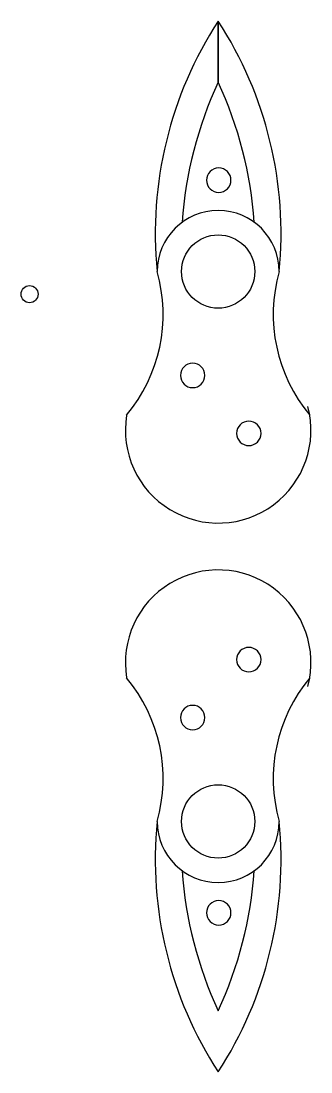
# Model space of a CAD drawing. Header units: millimetres. Extents: x 25 to 120, y -172 to 172.
import ezdxf

# ---------------------------------------------------------------- set-up
doc = ezdxf.new("R2010")
doc.units = ezdxf.units.MM

msp = doc.modelspace()

# ---------------------------------------------------------------- linework, layer by layer
for p, q in [((90, 152), (90, 172)), ((90, 172), (90, 152))]:
    msp.add_line(p, q)
at = {"extrusion": (0, 0, -1)}
for centre in [(-90.19, 119.9), (-81.64, 56), (-100.03, 37.03), (-100.03, -37.03), (-81.64, -56), (-90.19, -119.9)]:
    msp.add_circle(centre, 4, dxfattribs=at)
for centre, radius in [((90, 90), 12), ((28.22, 82.59), 2.8), ((90, -90), 12)]:
    msp.add_circle(centre, radius)
for centre, radius, start, end in [((-17.19, 102.42), 127.8, 354.4244, 32.9896), ((197.19, 102.42), 127.8, 147.0104, 185.5756), ((209.2, 96.77), 131.37, 155.1387, 175.9189), ((-29.2, 96.77), 131.37, 4.0811, 24.8613), ((90, 90), 20, 360, 180), ((20.59, 75.95), 51.37, 320.1004, 15.8766), ((159.41, 75.95), 51.37, 164.1234, 219.8996), ((90, 38.07), 30.4, 170.668, 14.691), ((90, -38.07), 30.4, 345.309, 189.332), ((20.59, -75.95), 51.37, 344.1234, 39.8996), ((159.41, -75.95), 51.37, 140.1004, 195.8766), ((197.19, -102.42), 127.8, 174.4244, 212.9896), ((90, -90), 20, 180, 0), ((-17.19, -102.42), 127.8, 327.0104, 5.5756), ((209.2, -96.77), 131.37, 184.0811, 204.8613), ((-29.2, -96.77), 131.37, 335.1387, 355.9189)]:
    msp.add_arc(centre, radius, start, end)

doc.saveas('drawing.dxf')
